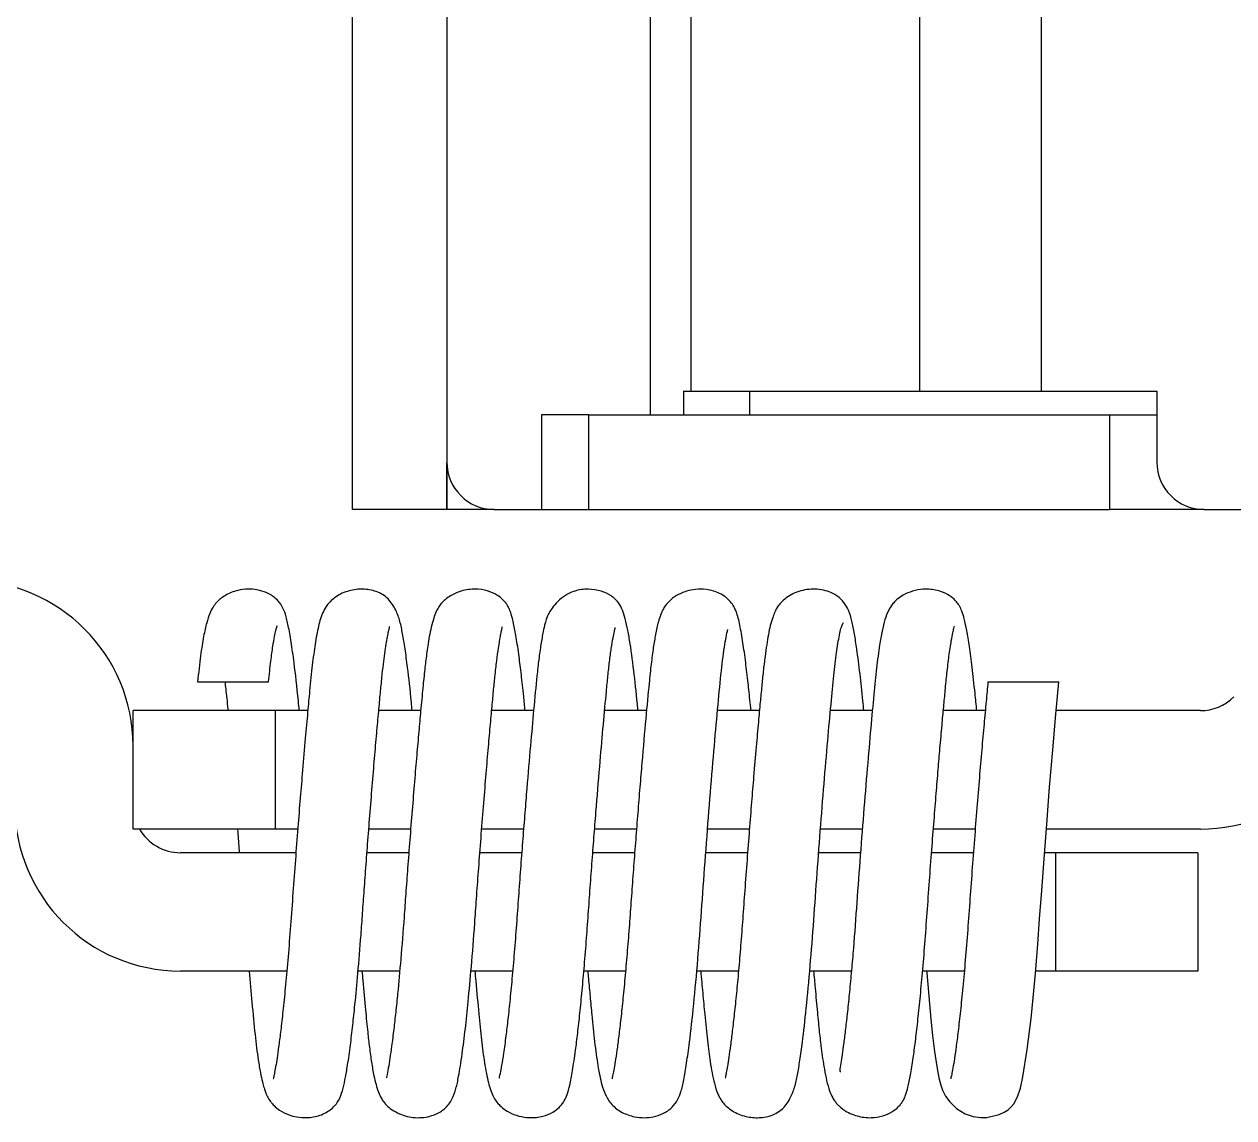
# Model space of a CAD drawing. Extents: x -3080 to 28500, y -1326 to 31609.
# Drawn here: x 15015.49 to 15018.046, y 26403.951 to 26406.261 of the extents above; entities that cross this region are included whole.
import ezdxf

# ---------------------------------------------------------------- set-up
doc = ezdxf.new("R2010")
doc.units = 0
doc.header["$LTSCALE"] = 100
doc.layers.add('0-xref', color=8, linetype='Continuous')
doc.layers.add('188K-SM-07-F10-MECH-CR PIPE-Y2257103$0$AP7P1-SM-08-FNN-120-A(4)-SMP$0$15P6-SM-08-FNN-320-A(10)-UIS-TCM$0$15P6-SM-08-FNN-00-(@10)170308-MIC$0$0-CDS', color=140, linetype='Continuous')

# ---------------------------------------------------------------- blocks, each defined once
blk = doc.blocks.new('188K-SM-07-F10-MECH-CR PIPE-Y2257103$0$CDS-CVD')
at = {"layer": '188K-SM-07-F10-MECH-CR PIPE-Y2257103$0$AP7P1-SM-08-FNN-120-A(4)-SMP$0$15P6-SM-08-FNN-320-A(10)-UIS-TCM$0$15P6-SM-08-FNN-00-(@10)170308-MIC$0$0-CDS', "ltscale": 0.1}
for p, q in [((15016.183, -72927.4269), (15016.183, -72929.5269)), ((15016.383, -72927.4269), (15016.383, -72929.5269)), ((15016.8131, -72929.3269), (15016.8131, -72927.6269)), ((15016.8989, -72929.2769), (15016.8989, -72927.6769)), ((15017.3824, -72929.2769), (15017.3824, -72927.6769)), ((15017.6396, -72929.2769), (15017.6396, -72927.6769)), ((15016.883, -72929.2769), (15016.8989, -72929.2769)), ((15016.883, -72929.2769), (15016.883, -72929.3269)), ((15016.8989, -72929.2769), (15017.3824, -72929.2769)), ((15017.0227, -72929.2769), (15017.0227, -72929.3269)), ((15017.3824, -72929.2769), (15017.6396, -72929.2769)), ((15017.6396, -72929.2769), (15017.883, -72929.2769)), ((15017.883, -72929.2769), (15017.883, -72929.4269)), ((15016.583, -72929.3269), (15016.583, -72929.5269)), ((15016.683, -72929.3269), (15016.583, -72929.3269)), ((15016.683, -72929.5269), (15016.683, -72929.3269)), ((15016.683, -72929.3269), (15017.783, -72929.3269)), ((15017.783, -72929.3269), (15017.783, -72929.5269)), ((15017.783, -72929.3269), (15017.883, -72929.3269)), ((15016.383, -72929.5269), (15016.383, -72929.4283)), ((15016.383, -72929.5269), (15016.183, -72929.5269)), ((15016.483, -72929.5269), (15016.383, -72929.5269)), ((15016.483, -72929.5269), (15016.583, -72929.5269)), ((15016.583, -72929.5269), (15016.683, -72929.5269)), ((15016.683, -72929.5269), (15017.783, -72929.5269)), ((15017.983, -72929.5269), (15017.783, -72929.5269)), ((15017.983, -72929.5269), (15018.283, -72929.5269)), ((15015.8563, -72929.8911), (15016.0063, -72929.8911)), ((15017.5263, -72929.8911), (15017.6763, -72929.8911)), ((15017.6699, -72929.9591), (15017.6763, -72929.8911)), ((15015.72, -72930.2019), (15015.72, -72929.9519)), ((15016.02, -72929.9519), (15015.72, -72929.9519)), ((15016.02, -72929.9519), (15016.02, -72930.2019)), ((15016.0891, -72929.9519), (15016.02, -72929.9519)), ((15016.3277, -72929.9519), (15016.2391, -72929.9519)), ((15016.5662, -72929.9519), (15016.4777, -72929.9519)), ((15016.8049, -72929.9519), (15016.7163, -72929.9519)), ((15017.0434, -72929.9519), (15016.9549, -72929.9519)), ((15017.282, -72929.9519), (15017.1934, -72929.9519)), ((15017.5205, -72929.9519), (15017.432, -72929.9519)), ((15017.6632, -72930.0348), (15017.6699, -72929.9591)), ((15017.975, -72929.9519), (15017.6706, -72929.9519)), ((15017.6566, -72930.1137), (15017.6632, -72930.0348)), ((15017.6503, -72930.1915), (15017.6566, -72930.1137)), ((15017.6447, -72930.2651), (15017.6503, -72930.1915)), ((15016.02, -72930.2019), (15015.72, -72930.2019)), ((15016.0679, -72930.2019), (15016.02, -72930.2019)), ((15016.3065, -72930.2019), (15016.2181, -72930.2019)), ((15016.5451, -72930.2019), (15016.4567, -72930.2019)), ((15016.7836, -72930.2019), (15016.6952, -72930.2019)), ((15017.0222, -72930.2019), (15016.9339, -72930.2019)), ((15017.2608, -72930.2019), (15017.1724, -72930.2019)), ((15017.4994, -72930.2019), (15017.411, -72930.2019)), ((15017.975, -72930.2019), (15017.6495, -72930.2019)), ((15016.0641, -72930.2519), (15015.82, -72930.2519)), ((15016.3026, -72930.2519), (15016.2143, -72930.2519)), ((15016.5412, -72930.2519), (15016.4528, -72930.2519)), ((15016.7798, -72930.2519), (15016.6914, -72930.2519)), ((15017.0183, -72930.2519), (15016.93, -72930.2519)), ((15017.2569, -72930.2519), (15017.1686, -72930.2519)), ((15017.4955, -72930.2519), (15017.4071, -72930.2519)), ((15017.6398, -72930.3321), (15017.6447, -72930.2651)), ((15017.67, -72930.2519), (15017.6457, -72930.2519)), ((15017.67, -72930.5019), (15017.67, -72930.2519)), ((15017.97, -72930.2519), (15017.67, -72930.2519)), ((15017.97, -72930.2519), (15017.97, -72930.5019)), ((15017.6355, -72930.3915), (15017.6398, -72930.3321)), ((15017.6315, -72930.4449), (15017.6355, -72930.3915)), ((15017.6264, -72930.5072), (15017.6315, -72930.4449)), ((15016.0448, -72930.5019), (15015.82, -72930.5019)), ((15016.2833, -72930.5019), (15016.1953, -72930.5019)), ((15016.522, -72930.5019), (15016.4339, -72930.5019)), ((15016.7606, -72930.5019), (15016.6725, -72930.5019)), ((15016.9992, -72930.5019), (15016.911, -72930.5019)), ((15017.2377, -72930.5019), (15017.1496, -72930.5019)), ((15017.4762, -72930.5019), (15017.3882, -72930.5019)), ((15017.3964, -72930.5019), (15017.3968, -72930.5057)), ((15017.3968, -72930.5057), (15017.4012, -72930.555)), ((15017.67, -72930.5019), (15017.6268, -72930.5019)), ((15017.97, -72930.5019), (15017.67, -72930.5019)), ((15017.6217, -72930.5584), (15017.6264, -72930.5072)), ((15017.4012, -72930.555), (15017.4058, -72930.6035)), ((15017.6172, -72930.6024), (15017.6217, -72930.5584)), ((15017.4058, -72930.6035), (15017.4094, -72930.6384)), ((15017.6094, -72930.6675), (15017.6172, -72930.6024)), ((15017.4094, -72930.6384), (15017.4135, -72930.6722)), ((15017.4135, -72930.6722), (15017.4181, -72930.7035)), ((15017.6002, -72930.7254), (15017.6094, -72930.6675)), ((15017.4181, -72930.7035), (15017.4227, -72930.7277)), ((15017.4227, -72930.7277), (15017.4266, -72930.7433)), ((15017.5949, -72930.7491), (15017.6002, -72930.7254)), ((15017.4266, -72930.7433), (15017.43, -72930.7534)), ((15017.43, -72930.7534), (15017.4321, -72930.758)), ((15017.4321, -72930.758), (15017.4368, -72930.7665)), ((15017.5889, -72930.768), (15017.5949, -72930.7491)), ((15017.4368, -72930.7665), (15017.4458, -72930.7786)), ((15017.4458, -72930.7786), (15017.46, -72930.7924)), ((15017.5753, -72930.7891), (15017.5808, -72930.7827)), ((15017.5808, -72930.7827), (15017.5889, -72930.768)), ((15017.46, -72930.7924), (15017.4778, -72930.8036)), ((15017.4778, -72930.8036), (15017.495, -72930.8095)), ((15017.495, -72930.8095), (15017.5104, -72930.8116)), ((15017.5104, -72930.8116), (15017.5241, -72930.8113)), ((15017.5241, -72930.8113), (15017.5501, -72930.8053)), ((15017.5501, -72930.8053), (15017.5605, -72930.8003)), ((15017.5605, -72930.8003), (15017.5686, -72930.7949)), ((15017.5686, -72930.7949), (15017.5753, -72930.7891))]:
    blk.add_line(p, q, dxfattribs=at)
for centre, radius, start, end in [((15016.483, -72929.4269), 0.1, 180, 270), ((15017.983, -72929.4269), 0.1, 180, 270), ((15015.37, -72930.0269), 0.35, 0, 90), ((15017.975, -72929.8519), 0.1, 270, 315), ((15017.975, -72929.8519), 0.35, 270, 315), ((15015.82, -72930.1519), 0.35, 180, 270), ((15015.82, -72930.1519), 0.1, 210, 270)]:
    blk.add_arc(centre, radius, start, end, dxfattribs=at)
for points, knots in [([(15016.0711, -72929.9519), (15016.0705, -72929.945), (15016.067, -72929.906), (15016.0612, -72929.8573), (15016.0542, -72929.806), (15016.0479, -72929.7715), (15016.0432, -72929.7505), (15016.036, -72929.732), (15016.024, -72929.7157), (15016.0047, -72929.7028), (15015.9831, -72929.6962), (15015.9612, -72929.6946), (15015.9397, -72929.6973), (15015.9179, -72929.7059), (15015.9041, -72929.7156), (15015.8949, -72929.7245), (15015.8879, -72929.7343), (15015.8813, -72929.7477), (15015.8749, -72929.7672), (15015.8686, -72929.7957), (15015.8622, -72929.8359), (15015.8584, -72929.872), (15015.8563, -72929.8911)], [0, 0, 0, 0, 0.0251093, 0.1426474, 0.2203727, 0.2967415, 0.3706749, 0.4206268, 0.4641966, 0.4991965, 0.5248722, 0.5466766, 0.5739988, 0.6075998, 0.6251015, 0.6439113, 0.6739431, 0.7153451, 0.7691998, 0.8352872, 0.9127563, 1, 1, 1, 1]), ([(15016.3097, -72929.9519), (15016.3092, -72929.9461), (15016.3061, -72929.9114), (15016.301, -72929.8681), (15016.2949, -72929.8212), (15016.2895, -72929.7891), (15016.2846, -72929.7641), (15016.2752, -72929.7373), (15016.2626, -72929.7185), (15016.2484, -72929.7068), (15016.2351, -72929.7003), (15016.2213, -72929.6965), (15016.2013, -72929.6945), (15016.1762, -72929.6972), (15016.1517, -72929.7082), (15016.1374, -72929.7201), (15016.1273, -72929.7318), (15016.1222, -72929.7414), (15016.116, -72929.7571), (15016.1116, -72929.7739), (15016.108, -72929.7912), (15016.1037, -72929.8168), (15016.0985, -72929.8547), (15016.0936, -72929.9039), (15016.0887, -72929.9563), (15016.0836, -72930.0121), (15016.0784, -72930.0732), (15016.0731, -72930.1368), (15016.068, -72930.2002), (15016.0628, -72930.2675), (15016.0577, -72930.3371), (15016.0528, -72930.4063), (15016.0476, -72930.4717), (15016.0424, -72930.5304), (15016.0373, -72930.5806), (15016.0327, -72930.6221), (15016.0286, -72930.6551), (15016.025, -72930.6804), (15016.0219, -72930.7007), (15016.0191, -72930.7158), (15016.0173, -72930.725), (15016.0158, -72930.7295), (15016.0165, -72930.7289), (15016.0167, -72930.7288)], [0, 0, 0, 0, 0.009839, 0.059155, 0.089783, 0.118409, 0.145898, 0.171611, 0.20262, 0.218414, 0.231897, 0.24283, 0.251267, 0.2665, 0.282462, 0.290538, 0.299678, 0.321642, 0.342979, 0.362298, 0.382837, 0.402945, 0.440444, 0.478907, 0.50689, 0.538872, 0.574822, 0.604232, 0.635492, 0.66829, 0.702232, 0.737133, 0.771894, 0.805063, 0.836215, 0.865031, 0.891304, 0.914924, 0.935866, 0.959679, 0.979209, 0.995164, 1, 1, 1, 1]), ([(15016.5483, -72929.9519), (15016.5473, -72929.9416), (15016.5447, -72929.9143), (15016.5405, -72929.876), (15016.5352, -72929.8338), (15016.5298, -72929.7972), (15016.5244, -72929.7683), (15016.5199, -72929.7502), (15016.5156, -72929.7384), (15016.5117, -72929.7306), (15016.5074, -72929.724), (15016.4989, -72929.7145), (15016.4847, -72929.7044), (15016.461, -72929.6959), (15016.4353, -72929.6942), (15016.4079, -72929.6996), (15016.3867, -72929.711), (15016.3763, -72929.72), (15016.3715, -72929.7252), (15016.3686, -72929.7288), (15016.3645, -72929.7347), (15016.3599, -72929.7434), (15016.3549, -72929.7567), (15016.3501, -72929.7744), (15016.346, -72929.7942), (15016.3428, -72929.8137), (15016.3396, -72929.8362), (15016.3361, -72929.865), (15016.3321, -72929.9048), (15016.3279, -72929.9491), (15016.3236, -72929.9969), (15016.3192, -72930.0467), (15016.3145, -72930.1026), (15016.3096, -72930.1627), (15016.3047, -72930.224), (15016.3002, -72930.283), (15016.2962, -72930.3375), (15016.2916, -72930.4027), (15016.2859, -72930.475), (15016.2799, -72930.5409), (15016.2749, -72930.5894), (15016.2706, -72930.6273), (15016.2665, -72930.6598), (15016.2625, -72930.6874), (15016.2592, -72930.7083), (15016.2557, -72930.7244), (15016.2557, -72930.7266), (15016.2557, -72930.7275)], [0, 0, 0, 0, 0.018338, 0.048434, 0.07699, 0.112407, 0.144632, 0.171918, 0.188142, 0.20094, 0.210166, 0.218873, 0.230672, 0.244073, 0.259882, 0.277953, 0.29127, 0.295765, 0.299118, 0.303467, 0.309898, 0.325457, 0.347147, 0.370648, 0.391536, 0.409908, 0.425916, 0.451493, 0.47911, 0.509812, 0.535131, 0.562348, 0.591343, 0.621926, 0.652444, 0.68108, 0.707716, 0.732393, 0.778597, 0.820311, 0.845165, 0.870348, 0.899907, 0.924702, 0.951408, 0.979472, 1, 1, 1, 1]), ([(15016.7869, -72929.9519), (15016.7865, -72929.9474), (15016.7836, -72929.9158), (15016.7778, -72929.8638), (15016.7706, -72929.8105), (15016.764, -72929.7748), (15016.7586, -72929.752), (15016.7535, -72929.7365), (15016.7466, -72929.7244), (15016.7382, -72929.7156), (15016.7276, -72929.7072), (15016.709, -72929.6981), (15016.685, -72929.6946), (15016.6653, -72929.696), (15016.6495, -72929.6999), (15016.6327, -72929.7081), (15016.6184, -72929.7195), (15016.6065, -72929.733), (15016.5998, -72929.7435), (15016.5958, -72929.7514), (15016.5926, -72929.7596), (15016.59, -72929.7693), (15016.5859, -72929.7868), (15016.5817, -72929.811), (15016.5773, -72929.8426), (15016.5722, -72929.8872), (15016.5667, -72929.947), (15016.5594, -72930.0272), (15016.5531, -72930.1016), (15016.5477, -72930.1681), (15016.5434, -72930.2228), (15016.539, -72930.2799), (15016.5347, -72930.3382), (15016.5306, -72930.3974), (15016.526, -72930.4561), (15016.5212, -72930.5116), (15016.5165, -72930.5611), (15016.512, -72930.6036), (15016.5074, -72930.6422), (15016.503, -72930.6752), (15016.4988, -72930.701), (15016.4953, -72930.7211), (15016.4925, -72930.7288), (15016.4939, -72930.7279), (15016.4939, -72930.7279)], [0, 0, 0, 0, 0.007915, 0.054796, 0.106599, 0.134097, 0.16243, 0.190417, 0.212595, 0.221047, 0.227754, 0.241504, 0.256801, 0.265921, 0.278965, 0.295798, 0.313754, 0.326755, 0.335211, 0.339814, 0.343286, 0.356017, 0.376776, 0.404941, 0.433217, 0.459291, 0.50646, 0.549809, 0.597132, 0.622935, 0.649945, 0.677954, 0.706716, 0.736139, 0.767404, 0.798598, 0.828406, 0.856549, 0.882819, 0.914692, 0.942845, 0.967288, 0.999741, 1, 1, 1, 1]), ([(15017.0255, -72929.9519), (15017.0248, -72929.9442), (15017.0226, -72929.9216), (15017.0187, -72929.8852), (15017.0135, -72929.8422), (15017.0077, -72929.8009), (15017.0011, -72929.7658), (15016.9955, -72929.7428), (15016.9834, -72929.721), (15016.9631, -72929.7041), (15016.9346, -72929.6952), (15016.9099, -72929.6949), (15016.891, -72929.6987), (15016.875, -72929.7047), (15016.861, -72929.713), (15016.8495, -72929.7238), (15016.8436, -72929.7316), (15016.8387, -72929.7399), (15016.8339, -72929.7508), (15016.8291, -72929.7661), (15016.8241, -72929.7885), (15016.8191, -72929.8185), (15016.8146, -72929.8527), (15016.8095, -72929.9012), (15016.8031, -72929.9694), (15016.7964, -72930.0456), (15016.7907, -72930.1138), (15016.7863, -72930.1681), (15016.7819, -72930.224), (15016.7776, -72930.2804), (15016.7734, -72930.3362), (15016.7696, -72930.3913), (15016.7654, -72930.4457), (15016.7609, -72930.4987), (15016.7563, -72930.5483), (15016.7517, -72930.5927), (15016.7473, -72930.631), (15016.7433, -72930.6629), (15016.7396, -72930.6884), (15016.7364, -72930.7077), (15016.7339, -72930.7208), (15016.732, -72930.7283), (15016.732, -72930.7291), (15016.7321, -72930.7294)], [0, 0, 0, 0, 0.013652, 0.040414, 0.071318, 0.106147, 0.144506, 0.183309, 0.208619, 0.229447, 0.246924, 0.259422, 0.269277, 0.276375, 0.2872, 0.294781, 0.303018, 0.314166, 0.328621, 0.35094, 0.383704, 0.410921, 0.439697, 0.469009, 0.515893, 0.566963, 0.593506, 0.620483, 0.647718, 0.675024, 0.702209, 0.729204, 0.757059, 0.785939, 0.814856, 0.843153, 0.870605, 0.897015, 0.922222, 0.946108, 0.968572, 0.987737, 1, 1, 1, 1]), ([(15017.264, -72929.9519), (15017.2634, -72929.9449), (15017.2608, -72929.9164), (15017.2558, -72929.8722), (15017.2499, -72929.825), (15017.2441, -72929.7883), (15017.2389, -72929.7624), (15017.2334, -72929.7422), (15017.2235, -72929.7239), (15017.2114, -72929.7118), (15017.1974, -72929.7036), (15017.1833, -72929.6981), (15017.1656, -72929.695), (15017.1419, -72929.6953), (15017.1137, -72929.7028), (15017.0908, -72929.7202), (15017.0797, -72929.7353), (15017.0756, -72929.7437), (15017.0686, -72929.7614), (15017.0622, -72929.7895), (15017.0562, -72929.8288), (15017.0515, -72929.8675), (15017.0483, -72929.8999), (15017.0449, -72929.9353), (15017.041, -72929.9776), (15017.0364, -72930.03), (15017.0315, -72930.0869), (15017.0266, -72930.1461), (15017.0219, -72930.2052), (15017.0171, -72930.2678), (15017.0124, -72930.3307), (15017.0082, -72930.3914), (15017.0038, -72930.4482), (15016.9993, -72930.5011), (15016.9948, -72930.5492), (15016.9904, -72930.5919), (15016.9862, -72930.6285), (15016.9823, -72930.6592), (15016.9788, -72930.6839), (15016.9757, -72930.7029), (15016.9733, -72930.7162), (15016.9719, -72930.7238), (15016.971, -72930.7274), (15016.9716, -72930.7274), (15016.9717, -72930.7274)], [0, 0, 0, 0, 0.012224, 0.049571, 0.090659, 0.120375, 0.151687, 0.182139, 0.203188, 0.222101, 0.230748, 0.240489, 0.250743, 0.260284, 0.28066, 0.299759, 0.308633, 0.323468, 0.339275, 0.38341, 0.426535, 0.451406, 0.473281, 0.494915, 0.520331, 0.549672, 0.58287, 0.610173, 0.639332, 0.670086, 0.701581, 0.731512, 0.760897, 0.789875, 0.818189, 0.845604, 0.871922, 0.896983, 0.920672, 0.942909, 0.962755, 0.979673, 0.994201, 1, 1, 1, 1]), ([(15017.5026, -72929.9519), (15017.5014, -72929.9395), (15017.4982, -72929.9064), (15017.4929, -72929.8603), (15017.4871, -72929.8162), (15017.4815, -72929.7825), (15017.4765, -72929.759), (15017.4719, -72929.743), (15017.4671, -72929.7324), (15017.4623, -72929.7248), (15017.4542, -72929.7155), (15017.4406, -72929.7053), (15017.4222, -72929.6981), (15017.404, -72929.6952), (15017.3878, -72929.6951), (15017.3675, -72929.6986), (15017.3481, -72929.7066), (15017.3331, -72929.7174), (15017.3223, -72929.729), (15017.3146, -72929.7419), (15017.3077, -72929.7603), (15017.3025, -72929.7825), (15017.2965, -72929.8164), (15017.2908, -72929.86), (15017.285, -72929.9186), (15017.2785, -72929.9894), (15017.2711, -72930.0742), (15017.2632, -72930.1697), (15017.2554, -72930.2701), (15017.2482, -72930.3705), (15017.2422, -72930.4512), (15017.2368, -72930.5127), (15017.2326, -72930.5572), (15017.2284, -72930.5973), (15017.2243, -72930.632), (15017.2207, -72930.6607), (15017.2173, -72930.684), (15017.2154, -72930.7004), (15017.2117, -72930.7141), (15017.2144, -72930.7139), (15017.2152, -72930.7139)], [0, 0, 0, 0, 0.022944, 0.061416, 0.097598, 0.131237, 0.161957, 0.186744, 0.205317, 0.215065, 0.223746, 0.235628, 0.249298, 0.257805, 0.268142, 0.281154, 0.293215, 0.302941, 0.31106, 0.328306, 0.356153, 0.388394, 0.418736, 0.460034, 0.500062, 0.543638, 0.59088, 0.640597, 0.69093, 0.740771, 0.791714, 0.818398, 0.845669, 0.872554, 0.898485, 0.923295, 0.946849, 0.969052, 0.989879, 1, 1, 1, 1]), ([(15015.965, -72930.5019), (15015.9671, -72930.5244), (15015.9715, -72930.5738), (15015.9775, -72930.6367), (15015.9835, -72930.6848), (15015.9887, -72930.7159), (15015.9928, -72930.735), (15015.9963, -72930.7481), (15015.9995, -72930.7573), (15016.0026, -72930.7646), (15016.0061, -72930.7713), (15016.0104, -72930.7779), (15016.0174, -72930.7863), (15016.0313, -72930.7977), (15016.0474, -72930.8056), (15016.0675, -72930.811), (15016.0898, -72930.8126), (15016.1182, -72930.8073), (15016.1424, -72930.7926), (15016.1558, -72930.7742), (15016.163, -72930.7544), (15016.1675, -72930.7338), (15016.173, -72930.7035), (15016.1783, -72930.6665), (15016.1835, -72930.6237), (15016.1887, -72930.5746), (15016.1945, -72930.514), (15016.1998, -72930.4495), (15016.2042, -72930.3911), (15016.2075, -72930.3424), (15016.2114, -72930.2896), (15016.2157, -72930.2326), (15016.2204, -72930.1724), (15016.2253, -72930.1114), (15016.2302, -72930.0531), (15016.2347, -72930.0003), (15016.2389, -72929.9543), (15016.2425, -72929.9151), (15016.2457, -72929.8819), (15016.2497, -72929.8457), (15016.2547, -72929.8099), (15016.2592, -72929.7865), (15016.2619, -72929.776), (15016.2621, -72929.7746), (15016.2622, -72929.774)], [0, 0, 0, 0, 0.036692, 0.080546, 0.122483, 0.148726, 0.170854, 0.188541, 0.201708, 0.21138, 0.21958, 0.22937, 0.236592, 0.244838, 0.256493, 0.265093, 0.276024, 0.291401, 0.310219, 0.333264, 0.359838, 0.388851, 0.416507, 0.450366, 0.480453, 0.506551, 0.54342, 0.584764, 0.606878, 0.630062, 0.65505, 0.68184, 0.710337, 0.740375, 0.770077, 0.798021, 0.824072, 0.848165, 0.870334, 0.891275, 0.929661, 0.965694, 0.984076, 1, 1, 1, 1]), ([(15016.0063, -72929.8911), (15016.0079, -72929.8759), (15016.0109, -72929.8474), (15016.0152, -72929.8163), (15016.0188, -72929.7954), (15016.0217, -72929.7824), (15016.023, -72929.7764), (15016.0247, -72929.7724), (15016.0239, -72929.7733), (15016.0238, -72929.7735)], [0, 0, 0, 0, 0.24457, 0.459789, 0.64239, 0.790549, 0.903515, 0.981243, 1, 1, 1, 1]), ([(15016.2036, -72930.5019), (15016.2042, -72930.5086), (15016.2068, -72930.5378), (15016.2109, -72930.582), (15016.2153, -72930.6282), (15016.2195, -72930.6648), (15016.2239, -72930.6963), (15016.2293, -72930.7279), (15016.2365, -72930.7537), (15016.2425, -72930.768), (15016.2508, -72930.7804), (15016.2645, -72930.7945), (15016.2903, -72930.8086), (15016.319, -72930.8129), (15016.3433, -72930.8101), (15016.3584, -72930.8052), (15016.3698, -72930.7992), (15016.3838, -72930.7889), (15016.3956, -72930.7719), (15016.4027, -72930.7498), (15016.4085, -72930.7223), (15016.4152, -72930.6803), (15016.4219, -72930.6262), (15016.4283, -72930.5648), (15016.4351, -72930.4906), (15016.441, -72930.4161), (15016.4457, -72930.3479), (15016.4499, -72930.2903), (15016.4546, -72930.2278), (15016.4597, -72930.1631), (15016.4648, -72930.1003), (15016.4696, -72930.0429), (15016.474, -72929.9923), (15016.478, -72929.9486), (15016.4814, -72929.9116), (15016.4847, -72929.8775), (15016.4883, -72929.8464), (15016.4924, -72929.8167), (15016.4957, -72929.7973), (15016.4981, -72929.7848), (15016.5, -72929.7771), (15016.5001, -72929.7757), (15016.5001, -72929.7751)], [0, 0, 0, 0, 0.010716, 0.047152, 0.078014, 0.101367, 0.127718, 0.156704, 0.198692, 0.218385, 0.227044, 0.235688, 0.255054, 0.274051, 0.283809, 0.293457, 0.302002, 0.31059, 0.336384, 0.365039, 0.395446, 0.438386, 0.477322, 0.513397, 0.554605, 0.601225, 0.626378, 0.653674, 0.683189, 0.714696, 0.745639, 0.774787, 0.801956, 0.827041, 0.850005, 0.870922, 0.896652, 0.921085, 0.95024, 0.966876, 0.984797, 1, 1, 1, 1]), ([(15016.4422, -72930.5019), (15016.4428, -72930.5089), (15016.4457, -72930.5419), (15016.4503, -72930.5915), (15016.4561, -72930.6496), (15016.4626, -72930.699), (15016.4692, -72930.7329), (15016.4749, -72930.7531), (15016.4814, -72930.7682), (15016.4878, -72930.7788), (15016.4999, -72930.7911), (15016.5155, -72930.8016), (15016.5353, -72930.8091), (15016.555, -72930.812), (15016.5709, -72930.8116), (15016.5888, -72930.8084), (15016.6066, -72930.8011), (15016.6198, -72930.7909), (15016.6275, -72930.7819), (15016.6326, -72930.7737), (15016.6378, -72930.7616), (15016.6429, -72930.7424), (15016.6487, -72930.7125), (15016.6543, -72930.6748), (15016.6595, -72930.6333), (15016.6641, -72930.5913), (15016.6689, -72930.5434), (15016.6736, -72930.4903), (15016.6782, -72930.4338), (15016.6823, -72930.3759), (15016.6864, -72930.3184), (15016.6906, -72930.2618), (15016.6948, -72930.2067), (15016.7002, -72930.1383), (15016.7066, -72930.0612), (15016.7137, -72929.9793), (15016.7192, -72929.9203), (15016.7233, -72929.8777), (15016.7267, -72929.8472), (15016.7304, -72929.8199), (15016.7341, -72929.7983), (15016.7368, -72929.7848), (15016.7386, -72929.7778), (15016.7383, -72929.7771), (15016.7382, -72929.7768)], [0, 0, 0, 0, 0.011048, 0.052056, 0.089802, 0.129074, 0.173095, 0.195422, 0.214341, 0.230482, 0.238269, 0.247767, 0.259441, 0.271539, 0.281064, 0.288868, 0.301718, 0.312818, 0.320919, 0.330294, 0.350664, 0.378549, 0.412441, 0.449479, 0.475814, 0.503319, 0.53183, 0.56114, 0.590938, 0.619472, 0.646968, 0.673919, 0.70011, 0.725352, 0.772339, 0.814329, 0.856797, 0.879038, 0.902611, 0.927668, 0.952635, 0.973655, 0.990412, 1, 1, 1, 1]), ([(15016.6807, -72930.5019), (15016.6812, -72930.5073), (15016.6829, -72930.5262), (15016.6857, -72930.5572), (15016.69, -72930.6033), (15016.6951, -72930.6543), (15016.7008, -72930.6956), (15016.7059, -72930.7235), (15016.7101, -72930.7423), (15016.7176, -72930.7639), (15016.7269, -72930.7796), (15016.7406, -72930.7926), (15016.7554, -72930.8025), (15016.778, -72930.8104), (15016.799, -72930.8124), (15016.8212, -72930.8101), (15016.8422, -72930.8029), (15016.861, -72930.7892), (15016.872, -72930.773), (15016.8787, -72930.7546), (15016.8834, -72930.733), (15016.8896, -72930.6976), (15016.8967, -72930.6463), (15016.9047, -72930.5738), (15016.9133, -72930.4795), (15016.9209, -72930.377), (15016.9285, -72930.2706), (15016.9368, -72930.1635), (15016.9451, -72930.0611), (15016.9532, -72929.969), (15016.9604, -72929.8904), (15016.9663, -72929.8382), (15016.9713, -72929.8059), (15016.9743, -72929.7896), (15016.9765, -72929.7813), (15016.9763, -72929.7807), (15016.9763, -72929.7805)], [0, 0, 0, 0, 0.008767, 0.030945, 0.05481, 0.094419, 0.138166, 0.160607, 0.183461, 0.207531, 0.232729, 0.24322, 0.252419, 0.268067, 0.280134, 0.290173, 0.302562, 0.319266, 0.339796, 0.363149, 0.397464, 0.432765, 0.468665, 0.522906, 0.576664, 0.628286, 0.679314, 0.731239, 0.782917, 0.833253, 0.882248, 0.931824, 0.957583, 0.981299, 0.996571, 1, 1, 1, 1]), ([(15016.9193, -72930.5019), (15016.9207, -72930.5176), (15016.9236, -72930.5501), (15016.9283, -72930.5997), (15016.9332, -72930.6493), (15016.9385, -72930.6894), (15016.9433, -72930.7177), (15016.9482, -72930.7402), (15016.9537, -72930.7577), (15016.9594, -72930.7694), (15016.9634, -72930.7761), (15016.9699, -72930.7843), (15016.9827, -72930.7961), (15017.0069, -72930.8086), (15017.0312, -72930.8123), (15017.0516, -72930.8112), (15017.0657, -72930.8082), (15017.0792, -72930.8026), (15017.0948, -72930.7917), (15017.108, -72930.774), (15017.1186, -72930.7469), (15017.1238, -72930.7217), (15017.1291, -72930.6905), (15017.1353, -72930.6455), (15017.1426, -72930.5807), (15017.1507, -72930.4935), (15017.1582, -72930.3962), (15017.1652, -72930.2949), (15017.173, -72930.193), (15017.1809, -72930.0944), (15017.1885, -72930.0053), (15017.1954, -72929.9302), (15017.2011, -72929.87), (15017.2061, -72929.83), (15017.2102, -72929.8041), (15017.2134, -72929.7873), (15017.2166, -72929.7744), (15017.219, -72929.7684), (15017.2205, -72929.7664), (15017.221, -72929.7666), (15017.2212, -72929.7666)], [0, 0, 0, 0, 0.0250054, 0.0516021, 0.0878785, 0.1232191, 0.1461505, 0.1700655, 0.1975379, 0.2089033, 0.2201153, 0.229209, 0.236991, 0.2519558, 0.2665131, 0.2738657, 0.2833798, 0.2953051, 0.3094901, 0.3393052, 0.3643954, 0.3907034, 0.4173737, 0.4459336, 0.491985, 0.541034, 0.5887822, 0.6349805, 0.6817906, 0.7283185, 0.7735184, 0.8156542, 0.8542992, 0.8915717, 0.9114971, 0.9331635, 0.9564717, 0.9812749, 0.9930309, 1, 1, 1, 1]), ([(15017.1579, -72930.5019), (15017.1589, -72930.514), (15017.1617, -72930.5448), (15017.1658, -72930.5883), (15017.1698, -72930.6306), (15017.1735, -72930.6624), (15017.177, -72930.6879), (15017.1807, -72930.7111), (15017.1855, -72930.7347), (15017.1911, -72930.7543), (15017.197, -72930.7681), (15017.2022, -72930.7764), (15017.2069, -72930.7823), (15017.2145, -72930.7902), (15017.2312, -72930.8022), (15017.2532, -72930.8097), (15017.2721, -72930.8119), (15017.2889, -72930.8116), (15017.3102, -72930.807), (15017.3281, -72930.7972), (15017.3391, -72930.787), (15017.3449, -72930.7794), (15017.3488, -72930.7726), (15017.3531, -72930.7622), (15017.3576, -72930.7465), (15017.3627, -72930.7217), (15017.3679, -72930.6891), (15017.373, -72930.6511), (15017.3779, -72930.6095), (15017.3829, -72930.5608), (15017.388, -72930.5056), (15017.3931, -72930.4447), (15017.3978, -72930.3796), (15017.4025, -72930.3127), (15017.4075, -72930.2469), (15017.4123, -72930.1849), (15017.4168, -72930.1281), (15017.421, -72930.0773), (15017.4251, -72930.0289), (15017.429, -72929.9847), (15017.4327, -72929.9438), (15017.4362, -72929.907), (15017.4397, -72929.8706), (15017.444, -72929.8345), (15017.4483, -72929.806), (15017.4521, -72929.7872), (15017.454, -72929.778), (15017.4559, -72929.773), (15017.455, -72929.7739), (15017.4548, -72929.7741)], [0, 0, 0, 0, 0.019515, 0.050029, 0.077323, 0.102515, 0.120513, 0.141116, 0.165168, 0.192468, 0.214794, 0.228714, 0.232668, 0.23596, 0.246272, 0.261899, 0.270974, 0.278857, 0.29254, 0.304788, 0.314663, 0.322435, 0.333114, 0.347151, 0.371034, 0.400667, 0.433576, 0.460219, 0.488415, 0.517993, 0.54872, 0.580308, 0.612421, 0.644647, 0.675575, 0.704795, 0.73202, 0.757045, 0.779745, 0.806299, 0.828622, 0.850275, 0.875106, 0.903989, 0.936564, 0.959236, 0.978991, 0.995743, 1, 1, 1, 1]), ([(15015.914, -72929.8911), (15015.9146, -72929.896), (15015.9166, -72929.9133), (15015.9189, -72929.934), (15015.9205, -72929.9509), (15015.9206, -72929.9519)], [0, 0, 0, 0, 0.26788, 0.955572, 1, 1, 1, 1]), ([(15017.5263, -72929.8911), (15017.525, -72929.9046), (15017.5223, -72929.9325), (15017.5179, -72929.9807), (15017.5131, -72930.0346), (15017.508, -72930.094), (15017.5028, -72930.1576), (15017.4976, -72930.224), (15017.4925, -72930.2913), (15017.4876, -72930.3582), (15017.4829, -72930.4238), (15017.4778, -72930.4861), (15017.4726, -72930.5429), (15017.4675, -72930.5923), (15017.4628, -72930.6337), (15017.4584, -72930.667), (15017.4547, -72930.6926), (15017.4515, -72930.7111), (15017.4492, -72930.7231), (15017.4474, -72930.7293), (15017.4476, -72930.7295), (15017.4476, -72930.7296)], [0, 0, 0, 0, 0.05098, 0.104618, 0.160657, 0.218737, 0.278401, 0.339113, 0.400278, 0.461279, 0.522969, 0.58567, 0.646765, 0.705561, 0.761477, 0.814069, 0.863032, 0.908198, 0.949498, 0.983839, 1, 1, 1, 1]), ([(15015.9408, -72930.2019), (15015.941, -72930.2056), (15015.9422, -72930.2222), (15015.9435, -72930.2389), (15015.9445, -72930.2519)], [0, 0, 0, 0, 0.225344, 1, 1, 1, 1])]:
    blk.add_open_spline(points, degree=3, knots=knots, dxfattribs=at)
blk = doc.blocks.new('188K-SM-07-F10-MECH-CR PIPE-Y2257103')
blk.add_blockref('188K-SM-07-F10-MECH-CR PIPE-Y2257103$0$CDS-CVD', (0, 99334.7631))

msp = doc.modelspace()

# ---------------------------------------------------------------- block references
at = {"layer": '0-xref'}
msp.add_blockref('188K-SM-07-F10-MECH-CR PIPE-Y2257103', (0, 0), dxfattribs=at)

doc.saveas('drawing.dxf')
